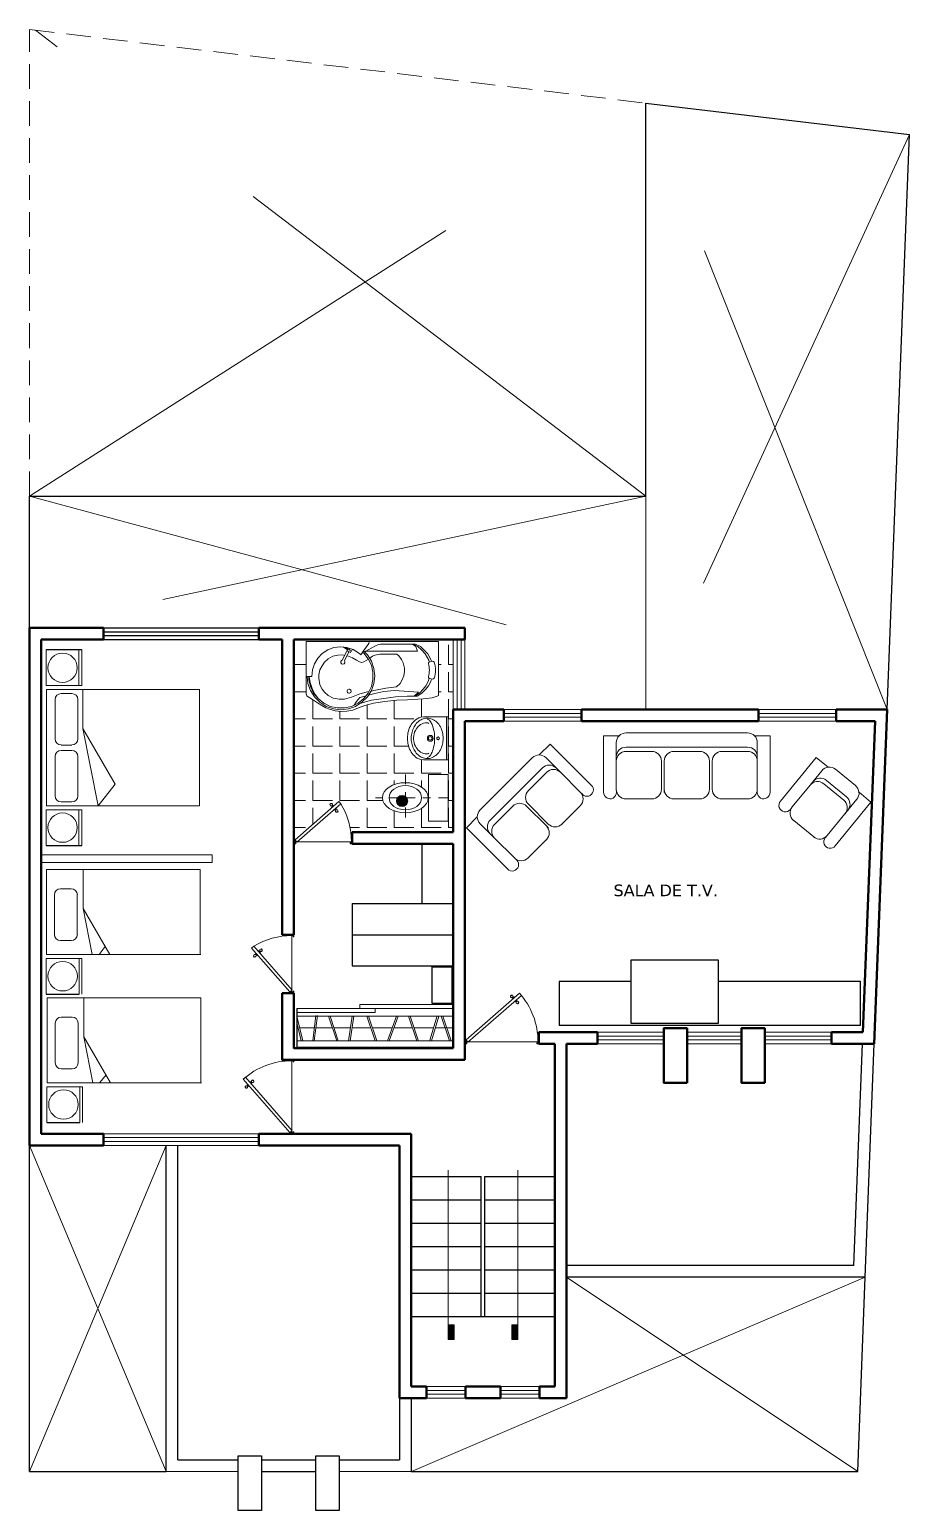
# Model space of a CAD drawing. Header units: millimetres. Extents: x 230.7 to 280.7, y 97.4 to 148.3.
# Drawn here: x 269.35 to 280.66, y 129.28 to 148.33 of the extents above; entities that cross this region are included whole.
import ezdxf

# ---------------------------------------------------------------- set-up
doc = ezdxf.new("R2010")
doc.units = ezdxf.units.MM
doc.header["$MEASUREMENT"] = 0
for name, pattern in [('ACAD_ISO10W100', [18, 12, -3, 0, -3]), ('DASHDOT', [25.4, 12.7, -6.35, 0, -6.35]), ('DASHED2', [9.525, 6.35, -3.175])]:
    doc.linetypes.add(name, pattern=pattern)
for name, color, linetype, lineweight in [('ACABADOS', 46, 'Continuous', 9), ('CANCELERIA', 5, 'Continuous', 15), ('EJES', 2, 'ACAD_ISO10W100', 15), ('FOLLAJE Y MUEBLES', 3, 'Continuous', 9), ('MURESTES', 5, 'Continuous', 30), ('MUROS', 1, 'Continuous', 50), ('PROYECCIONES', 9, 'DASHED2', 15), ('TITULOS NIVELES Y ROTULOS', 6, 'Continuous', 20)]:
    doc.layers.add(name, color=color, linetype=linetype, lineweight=lineweight)
doc.styles.get("Standard").update_dxf_attribs({"font": 'verdana.ttf', "height": 0.15})

# ---------------------------------------------------------------- blocks, each defined once
blk = doc.blocks.new('A$C0EEF3366')
h = blk.add_hatch(color=256)
edge = h.paths.add_edge_path()
edge.add_ellipse((0.342, 0.342), major_axis=(-0.0509, 0.0509), ratio=1, start_angle=-225, end_angle=135, ccw=False)
for p, q in [((0.6, 0.936), (0, 0.936)), ((0, 0.936), (0, 0.684)), ((0.6, 0.684), (0.6, 0.936)), ((0, 0.684), (0.6, 0.684))]:
    blk.add_line(p, q)
at = {"linetype": 'DASHDOT', "ltscale": 0.01}
for p, q in [((0.3, 0.936), (0.3, 0)), ((0, 0.384), (0.612, 0.384))]:
    blk.add_line(p, q, dxfattribs=at)
at = {"extrusion": (0, 0, -1)}
for centre, major_axis, ratio, start_param, end_param in [((0.3, 0.384), (0, 0.294), 0.659408, 3.141593, 9.424778), ((0.342, 0.342), (-0.0509, 0.0509), 1, 3.926991, 10.210176)]:
    blk.add_ellipse(centre, major_axis=major_axis, ratio=ratio, start_param=start_param, end_param=end_param, dxfattribs=at)
blk.add_ellipse((0.3, 0.384), major_axis=(0, 0.21), ratio=0.742857)
blk = doc.blocks.new('A$C2B8F0464')
for p, q in [((-1.967, -1.651), (-1.967, -0.557)), ((-1.749, -0.557), (-1.967, -0.557)), ((0.01, -0.557), (-1.749, -0.557)), ((-1.495, -0.563), (-1.495, -1.061)), ((0.01, -0.557), (0.01, -1.651)), ((-1.864, -0.885), (-1.864, -1.395)), ((-1.647, -0.807), (-1.786, -0.807)), ((-1.57, -1.395), (-1.57, -0.885)), ((-1.495, -1.061), (-1.379, -1.651)), ((-1.495, -1.061), (-1.152, -1.651)), ((-1.786, -1.473), (-1.647, -1.473)), ((-1.97, -2.161), (-1.97, -1.702)), ((-1.97, -1.702), (-1.511, -1.702)), ((0.019, -1.651), (-1.967, -1.651)), ((-1.74, -1.651), (-1.958, -1.651)), ((-1.546, -1.702), (-1.546, -2.161)), ((-1.511, -1.702), (-1.511, -2.161)), ((-1.21, -1.551), (-1.288, -1.65))]:
    blk.add_line(p, q)
at = {"linetype": 'Continuous', "lineweight": -3}
blk.add_line((-1.97, -2.161), (-1.546, -2.161), dxfattribs=at)
blk.add_circle((-1.758, -1.931), 0.19)
for centre, start, end in [((-1.786, -0.885), 90, 180), ((-1.647, -0.885), 0, 90), ((-1.786, -1.395), 180, 270), ((-1.647, -1.395), 270, 0)]:
    blk.add_arc(centre, 0.0777, start, end)
blk = doc.blocks.new('A$C1B9E1E09')
for p, q in [((0, 1.97), (0.457, 1.97)), ((0.457, 1.97), (0.457, 1.513)), ((0.506, 1.967), (2.005, 1.967)), ((0.506, 1.75), (0.506, 1.967)), ((2.005, 1.75), (2.005, 1.967)), ((2.056, 1.97), (2.056, 1.513)), ((2.513, 1.97), (2.056, 1.97)), ((0.506, 0), (0.506, 1.75)), ((0.559, 1.64), (0.559, 1.778)), ((0.636, 1.855), (1.144, 1.855)), ((1.221, 1.778), (1.221, 1.64)), ((1.29, 1.778), (1.29, 1.64)), ((1.875, 1.855), (1.368, 1.855)), ((1.953, 1.64), (1.953, 1.778)), ((2.005, 0), (2.005, 1.75)), ((0.457, 1.548), (0, 1.548)), ((1.144, 1.562), (0.636, 1.562)), ((1.368, 1.562), (1.875, 1.562)), ((2.056, 1.548), (2.513, 1.548)), ((0.457, 1.513), (0, 1.513)), ((1.504, 1.497), (0.507, 1.301)), ((1.504, 1.497), (0.788, 1.081)), ((2, 1.497), (1.504, 1.497)), ((2.056, 1.513), (2.513, 1.513)), ((0.788, 1.081), (0.507, 1.301)), ((2.005, 0), (0.506, 0))]:
    blk.add_line(p, q)
for centre in [(0.228, 1.759), (2.284, 1.759)]:
    blk.add_circle(centre, 0.189)
for centre, start, end in [((0.636, 1.778), 90, 180), ((1.144, 1.778), 0, 90), ((1.368, 1.778), 90, 180), ((1.875, 1.778), 0, 90), ((0.636, 1.64), 180, 270), ((1.144, 1.64), 270, 0), ((1.368, 1.64), 180, 270), ((1.875, 1.64), 270, 0)]:
    blk.add_arc(centre, 0.0773, start, end)
blk = doc.blocks.new('A$C30326618')
at = {"linetype": 'Continuous', "lineweight": -3}
for p, q in [((0, 1.97), (0, 1.513)), ((2.513, 1.513), (2.513, 1.97))]:
    blk.add_line(p, q, dxfattribs=at)
blk.add_blockref('A$C1B9E1E09', (0, 0), dxfattribs=at)
blk = doc.blocks.new('A$C5E9A02C5')
at = {"ltscale": 0.02}
for p, q in [((0.998, 0.661), (0.187, 0.661)), ((1.194, 0.611), (0.187, 0.611)), ((0.433, 0.572), (0.391, 0.247)), ((0.998, 0.711), (0.998, 0.661)), ((0.998, 0.711), (2.188, 0.711)), ((0.998, 0.661), (2.188, 0.661)), ((1.194, 0.661), (1.194, 0.611)), ((2.188, 0.711), (2.188, 0.163)), ((2.188, 0.561), (0.187, 0.561)), ((0.243, 0.247), (0.187, 0.481)), ((0.187, 0.412), (0.203, 0.412)), ((0.264, 0.247), (0.188, 0.561)), ((0.224, 0.412), (0.413, 0.412)), ((0.453, 0.569), (0.411, 0.247)), ((0.433, 0.412), (0.645, 0.412)), ((0.7, 0.247), (0.596, 0.561)), ((0.721, 0.247), (0.617, 0.561)), ((0.666, 0.412), (0.877, 0.412)), ((0.852, 0.247), (0.9, 0.561)), ((0.872, 0.247), (0.92, 0.561)), ((0.897, 0.412), (1.139, 0.412)), ((1.195, 0.247), (1.088, 0.561)), ((1.216, 0.247), (1.109, 0.561)), ((1.16, 0.412), (1.414, 0.412)), ((1.47, 0.561), (1.352, 0.247)), ((1.491, 0.561), (1.374, 0.247)), ((1.435, 0.412), (1.674, 0.412)), ((1.729, 0.247), (1.625, 0.561)), ((1.748, 0.253), (1.646, 0.561)), ((1.695, 0.412), (1.946, 0.412)), ((1.992, 0.567), (1.899, 0.253)), ((2.012, 0.561), (1.918, 0.247)), ((1.967, 0.412), (2.188, 0.412)), ((2.153, 0.247), (2.046, 0.561)), ((2.174, 0.247), (2.067, 0.561)), ((2.188, 0.247), (0.187, 0.247)), ((2.188, 0.163), (0.187, 0.163))]:
    blk.add_line(p, q, dxfattribs=at)
at = {"linetype": 'Continuous', "lineweight": -3}
blk.add_line((0.187, 0.661), (0.187, 0.163), dxfattribs=at)
blk = doc.blocks.new('A$C13F54330')
for p, q in [((-0.429, 0.576), (-0.45, 0.566)), ((-0.405, 0.584), (-0.429, 0.576)), ((-0.369, 0.588), (-0.405, 0.584)), ((-0.051, 0.588), (-0.369, 0.588)), ((-0.338, 0.572), (-0.356, 0.569)), ((-0.322, 0.573), (-0.338, 0.572)), ((-0.306, 0.572), (-0.322, 0.573)), ((-0.291, 0.57), (-0.306, 0.572)), ((-0.074, 0.588), (-0.074, 0.038)), ((-0.051, 0.038), (-0.051, 0.588)), ((-0.569, 0.382), (-0.573, 0.36)), ((-0.563, 0.407), (-0.569, 0.382)), ((-0.557, 0.426), (-0.563, 0.407)), ((-0.548, 0.451), (-0.557, 0.426)), ((-0.538, 0.471), (-0.548, 0.451)), ((-0.527, 0.491), (-0.538, 0.471)), ((-0.514, 0.509), (-0.527, 0.491)), ((-0.517, 0.392), (-0.521, 0.374)), ((-0.511, 0.411), (-0.517, 0.392)), ((-0.503, 0.523), (-0.514, 0.509)), ((-0.506, 0.427), (-0.511, 0.411)), ((-0.499, 0.445), (-0.506, 0.427)), ((-0.487, 0.539), (-0.503, 0.523)), ((-0.49, 0.462), (-0.499, 0.445)), ((-0.482, 0.475), (-0.49, 0.462)), ((-0.483, 0.392), (-0.489, 0.371)), ((-0.471, 0.553), (-0.487, 0.539)), ((-0.474, 0.413), (-0.483, 0.392)), ((-0.473, 0.488), (-0.482, 0.475)), ((-0.464, 0.431), (-0.474, 0.413)), ((-0.463, 0.502), (-0.473, 0.488)), ((-0.45, 0.566), (-0.471, 0.553)), ((-0.452, 0.448), (-0.464, 0.431)), ((-0.45, 0.516), (-0.463, 0.502)), ((-0.439, 0.464), (-0.452, 0.448)), ((-0.438, 0.527), (-0.45, 0.516)), ((-0.422, 0.479), (-0.439, 0.464)), ((-0.425, 0.538), (-0.438, 0.527)), ((-0.414, 0.545), (-0.425, 0.538)), ((-0.406, 0.49), (-0.422, 0.479)), ((-0.4, 0.553), (-0.414, 0.545)), ((-0.387, 0.501), (-0.406, 0.49)), ((-0.386, 0.56), (-0.4, 0.553)), ((-0.368, 0.507), (-0.387, 0.501)), ((-0.372, 0.565), (-0.386, 0.56)), ((-0.356, 0.569), (-0.372, 0.565)), ((-0.346, 0.512), (-0.368, 0.507)), ((-0.328, 0.513), (-0.346, 0.512)), ((-0.314, 0.511), (-0.328, 0.513)), ((-0.323, 0.561), (-0.308, 0.554)), ((-0.301, 0.504), (-0.314, 0.511)), ((-0.308, 0.554), (-0.294, 0.545)), ((-0.294, 0.545), (-0.284, 0.536)), ((-0.274, 0.566), (-0.291, 0.57)), ((-0.284, 0.536), (-0.274, 0.523)), ((-0.256, 0.559), (-0.274, 0.566)), ((-0.274, 0.523), (-0.269, 0.513)), ((-0.269, 0.513), (-0.26, 0.493)), ((-0.26, 0.493), (-0.253, 0.472)), ((-0.241, 0.552), (-0.256, 0.559)), ((-0.253, 0.472), (-0.246, 0.45)), ((-0.246, 0.45), (-0.239, 0.427)), ((-0.226, 0.543), (-0.241, 0.552)), ((-0.239, 0.427), (-0.234, 0.401)), ((-0.234, 0.401), (-0.23, 0.377)), ((-0.211, 0.532), (-0.226, 0.543)), ((-0.198, 0.52), (-0.211, 0.532)), ((-0.185, 0.507), (-0.198, 0.52)), ((-0.174, 0.494), (-0.185, 0.507)), ((-0.164, 0.479), (-0.174, 0.494)), ((-0.152, 0.46), (-0.164, 0.479)), ((-0.144, 0.442), (-0.152, 0.46)), ((-0.137, 0.425), (-0.144, 0.442)), ((-0.13, 0.406), (-0.137, 0.425)), ((-0.125, 0.387), (-0.13, 0.406)), ((-0.122, 0.37), (-0.125, 0.387)), ((-0.575, 0.339), (-0.576, 0.313)), ((-0.576, 0.313), (-0.575, 0.287)), ((-0.573, 0.36), (-0.575, 0.339)), ((-0.575, 0.287), (-0.573, 0.267)), ((-0.573, 0.267), (-0.569, 0.245)), ((-0.569, 0.245), (-0.563, 0.219)), ((-0.563, 0.219), (-0.557, 0.2)), ((-0.557, 0.2), (-0.548, 0.175)), ((-0.526, 0.338), (-0.527, 0.313)), ((-0.527, 0.313), (-0.526, 0.288)), ((-0.524, 0.359), (-0.526, 0.338)), ((-0.526, 0.288), (-0.524, 0.268)), ((-0.521, 0.374), (-0.524, 0.359)), ((-0.524, 0.268), (-0.521, 0.252)), ((-0.521, 0.252), (-0.517, 0.234)), ((-0.517, 0.234), (-0.511, 0.215)), ((-0.511, 0.215), (-0.506, 0.199)), ((-0.506, 0.199), (-0.499, 0.182)), ((-0.496, 0.326), (-0.497, 0.313)), ((-0.496, 0.3), (-0.497, 0.313)), ((-0.495, 0.345), (-0.496, 0.326)), ((-0.495, 0.281), (-0.496, 0.3)), ((-0.489, 0.371), (-0.495, 0.345)), ((-0.489, 0.255), (-0.495, 0.281)), ((-0.483, 0.234), (-0.489, 0.255)), ((-0.474, 0.213), (-0.483, 0.234)), ((-0.464, 0.195), (-0.474, 0.213)), ((-0.452, 0.178), (-0.464, 0.195)), ((-0.317, 0.327), (-0.32, 0.313)), ((-0.317, 0.299), (-0.32, 0.313)), ((-0.309, 0.34), (-0.317, 0.327)), ((-0.309, 0.287), (-0.317, 0.299)), ((-0.297, 0.348), (-0.309, 0.34)), ((-0.297, 0.278), (-0.309, 0.287)), ((-0.304, 0.322), (-0.306, 0.313)), ((-0.304, 0.304), (-0.306, 0.313)), ((-0.299, 0.329), (-0.304, 0.322)), ((-0.299, 0.297), (-0.304, 0.304)), ((-0.291, 0.334), (-0.299, 0.329)), ((-0.291, 0.292), (-0.299, 0.297)), ((-0.283, 0.351), (-0.297, 0.348)), ((-0.283, 0.276), (-0.297, 0.278)), ((-0.283, 0.336), (-0.291, 0.334)), ((-0.283, 0.29), (-0.291, 0.292)), ((-0.268, 0.348), (-0.283, 0.351)), ((-0.274, 0.334), (-0.283, 0.336)), ((-0.274, 0.292), (-0.283, 0.29)), ((-0.268, 0.278), (-0.283, 0.276)), ((-0.266, 0.329), (-0.274, 0.334)), ((-0.266, 0.297), (-0.274, 0.292)), ((-0.256, 0.34), (-0.268, 0.348)), ((-0.256, 0.287), (-0.268, 0.278)), ((-0.261, 0.322), (-0.266, 0.329)), ((-0.261, 0.304), (-0.266, 0.297)), ((-0.26, 0.313), (-0.261, 0.322)), ((-0.26, 0.313), (-0.261, 0.304)), ((-0.248, 0.327), (-0.256, 0.34)), ((-0.248, 0.299), (-0.256, 0.287)), ((-0.245, 0.313), (-0.248, 0.327)), ((-0.245, 0.313), (-0.248, 0.299)), ((-0.246, 0.176), (-0.239, 0.199)), ((-0.239, 0.199), (-0.234, 0.225)), ((-0.234, 0.225), (-0.23, 0.249)), ((-0.23, 0.377), (-0.228, 0.356)), ((-0.23, 0.249), (-0.228, 0.27)), ((-0.228, 0.356), (-0.226, 0.332)), ((-0.228, 0.27), (-0.226, 0.294)), ((-0.226, 0.332), (-0.226, 0.313)), ((-0.226, 0.294), (-0.226, 0.313)), ((-0.198, 0.32), (-0.199, 0.313)), ((-0.198, 0.306), (-0.199, 0.313)), ((-0.194, 0.325), (-0.198, 0.32)), ((-0.194, 0.301), (-0.198, 0.306)), ((-0.188, 0.329), (-0.194, 0.325)), ((-0.188, 0.297), (-0.194, 0.301)), ((-0.182, 0.331), (-0.188, 0.329)), ((-0.182, 0.296), (-0.188, 0.297)), ((-0.175, 0.329), (-0.182, 0.331)), ((-0.175, 0.297), (-0.182, 0.296)), ((-0.169, 0.325), (-0.175, 0.329)), ((-0.169, 0.301), (-0.175, 0.297)), ((-0.166, 0.32), (-0.169, 0.325)), ((-0.166, 0.306), (-0.169, 0.301)), ((-0.164, 0.313), (-0.166, 0.32)), ((-0.164, 0.313), (-0.166, 0.306)), ((-0.144, 0.184), (-0.137, 0.201)), ((-0.137, 0.201), (-0.13, 0.22)), ((-0.13, 0.22), (-0.125, 0.239)), ((-0.125, 0.239), (-0.122, 0.256)), ((-0.119, 0.352), (-0.122, 0.37)), ((-0.122, 0.256), (-0.119, 0.274)), ((-0.117, 0.334), (-0.119, 0.352)), ((-0.119, 0.274), (-0.117, 0.292)), ((-0.117, 0.313), (-0.117, 0.334)), ((-0.117, 0.292), (-0.117, 0.313)), ((-0.548, 0.175), (-0.538, 0.155)), ((-0.538, 0.155), (-0.527, 0.135)), ((-0.527, 0.135), (-0.514, 0.117)), ((-0.514, 0.117), (-0.503, 0.103)), ((-0.503, 0.103), (-0.487, 0.087)), ((-0.499, 0.182), (-0.49, 0.164)), ((-0.49, 0.164), (-0.482, 0.151)), ((-0.487, 0.087), (-0.471, 0.073)), ((-0.482, 0.151), (-0.473, 0.138)), ((-0.473, 0.138), (-0.463, 0.124)), ((-0.471, 0.073), (-0.45, 0.06)), ((-0.463, 0.124), (-0.45, 0.11)), ((-0.439, 0.162), (-0.452, 0.178)), ((-0.45, 0.11), (-0.438, 0.099)), ((-0.45, 0.06), (-0.429, 0.05)), ((-0.422, 0.147), (-0.439, 0.162)), ((-0.438, 0.099), (-0.425, 0.088)), ((-0.429, 0.05), (-0.405, 0.042)), ((-0.425, 0.088), (-0.414, 0.081)), ((-0.406, 0.136), (-0.422, 0.147)), ((-0.414, 0.081), (-0.4, 0.073)), ((-0.387, 0.125), (-0.406, 0.136)), ((-0.405, 0.042), (-0.369, 0.038)), ((-0.4, 0.073), (-0.386, 0.066)), ((-0.368, 0.119), (-0.387, 0.125)), ((-0.386, 0.066), (-0.372, 0.061)), ((-0.372, 0.061), (-0.356, 0.057)), ((-0.369, 0.038), (-0.051, 0.038)), ((-0.346, 0.114), (-0.368, 0.119)), ((-0.356, 0.057), (-0.338, 0.054)), ((-0.328, 0.113), (-0.346, 0.114)), ((-0.338, 0.054), (-0.322, 0.053)), ((-0.314, 0.115), (-0.328, 0.113)), ((-0.324, 0.038), (-0.051, 0.038)), ((-0.323, 0.066), (-0.308, 0.072)), ((-0.322, 0.053), (-0.306, 0.054)), ((-0.301, 0.123), (-0.314, 0.115)), ((-0.308, 0.072), (-0.294, 0.081)), ((-0.306, 0.054), (-0.291, 0.056)), ((-0.294, 0.081), (-0.284, 0.091)), ((-0.291, 0.056), (-0.274, 0.06)), ((-0.284, 0.091), (-0.274, 0.103)), ((-0.274, 0.103), (-0.269, 0.113)), ((-0.274, 0.06), (-0.256, 0.067)), ((-0.269, 0.113), (-0.26, 0.134)), ((-0.26, 0.134), (-0.253, 0.154)), ((-0.256, 0.067), (-0.241, 0.074)), ((-0.253, 0.154), (-0.246, 0.176)), ((-0.241, 0.074), (-0.226, 0.083)), ((-0.226, 0.083), (-0.211, 0.094)), ((-0.211, 0.094), (-0.198, 0.106)), ((-0.198, 0.106), (-0.185, 0.12)), ((-0.185, 0.12), (-0.174, 0.132)), ((-0.174, 0.132), (-0.164, 0.147)), ((-0.164, 0.147), (-0.152, 0.166)), ((-0.152, 0.166), (-0.144, 0.184))]:
    blk.add_line(p, q)
blk = doc.blocks.new('A$C04F149E1')
blk.add_blockref('A$C13F54330', (0.576, -0.038))
blk = doc.blocks.new('pcombo')
for p, q in [((-0.001, 0), (-0.001, -0.07)), ((-0.236, -0.147), (-0.297, -0.206)), ((-0.164, -0.104), (-0.236, -0.147)), ((-0.085, -0.078), (-0.164, -0.104)), ((-0.085, -0.174), (-0.139, -0.202)), ((-0.001, -0.07), (-0.085, -0.078)), ((-0.022, -0.162), (-0.085, -0.174)), ((0.022, -0.16), (-0.022, -0.162)), ((0.089, -0.021), (-0.001, -0.011)), ((0.038, -0.033), (-0.001, -0.033)), ((0.076, -0.048), (-0.001, -0.038)), ((0.106, -0.176), (0.022, -0.16)), ((0.129, -0.053), (0.038, -0.033)), ((0.169, -0.08), (0.076, -0.048)), ((0.181, -0.053), (0.089, -0.021)), ((0.162, -0.204), (0.106, -0.176)), ((0.213, -0.094), (0.129, -0.053)), ((0.232, -0.113), (0.169, -0.08)), ((0.263, -0.105), (0.181, -0.053)), ((0.285, -0.152), (0.213, -0.094)), ((0.286, -0.157), (0.232, -0.113)), ((0.332, -0.174), (0.263, -0.105)), ((0.343, -0.224), (0.285, -0.152)), ((0.337, -0.223), (0.286, -0.157)), ((0.384, -0.256), (0.332, -0.174)), ((-0.372, -0.355), (-0.383, -0.438)), ((-0.343, -0.276), (-0.372, -0.355)), ((-0.297, -0.206), (-0.343, -0.276)), ((-0.26, -0.342), (-0.274, -0.407)), ((-0.229, -0.283), (-0.26, -0.342)), ((-0.185, -0.234), (-0.229, -0.283)), ((-0.139, -0.202), (-0.185, -0.234)), ((0.202, -0.232), (0.162, -0.204)), ((0.244, -0.279), (0.202, -0.232)), ((0.277, -0.346), (0.244, -0.279)), ((0.293, -0.421), (0.277, -0.346)), ((0.373, -0.286), (0.337, -0.223)), ((0.384, -0.308), (0.343, -0.224)), ((0.416, -0.348), (0.384, -0.256)), ((0.404, -0.399), (0.384, -0.308)), ((0.427, -0.445), (0.416, -0.348)), ((-0.383, -0.438), (-0.375, -0.522)), ((-0.38, -0.473), (-0.341, -0.53)), ((-0.365, -0.534), (-0.378, -0.489)), ((-0.375, -0.522), (-0.349, -0.601)), ((-0.37, -0.516), (-0.355, -0.539)), ((-0.365, -0.534), (-0.362, -0.537)), ((-0.362, -0.537), (-0.358, -0.539)), ((-0.361, -0.561), (-0.362, -0.561)), ((-0.349, -0.555), (-0.361, -0.561)), ((-0.337, -0.555), (-0.36, -0.566)), ((-0.358, -0.539), (-0.353, -0.538)), ((-0.353, -0.538), (-0.346, -0.535)), ((-0.349, -0.555), (-0.339, -0.55)), ((-0.329, -0.524), (-0.348, -0.533)), ((-0.348, -0.533), (-0.337, -0.555)), ((-0.346, -0.554), (-0.345, -0.556)), ((-0.345, -0.556), (-0.344, -0.558)), ((-0.344, -0.558), (-0.345, -0.559)), ((-0.324, -0.582), (-0.337, -0.555)), ((-0.329, -0.521), (-0.213, -0.467)), ((-0.329, -0.521), (-0.317, -0.546)), ((-0.317, -0.551), (-0.329, -0.524)), ((-0.328, -0.527), (-0.326, -0.526)), ((-0.326, -0.578), (-0.308, -0.569)), ((-0.321, -0.542), (-0.319, -0.541)), ((-0.319, -0.541), (-0.319, -0.541)), ((-0.317, -0.546), (-0.31, -0.543)), ((-0.308, -0.569), (-0.317, -0.551)), ((-0.201, -0.492), (-0.31, -0.543)), ((-0.274, -0.407), (-0.278, -0.465)), ((-0.278, -0.465), (-0.272, -0.494)), ((-0.266, -0.522), (-0.264, -0.531)), ((-0.264, -0.531), (-0.239, -0.594)), ((-0.213, -0.467), (-0.207, -0.452)), ((-0.207, -0.452), (-0.193, -0.443)), ((-0.192, -0.497), (-0.201, -0.492)), ((-0.193, -0.443), (-0.176, -0.443)), ((-0.177, -0.496), (-0.192, -0.497)), ((-0.163, -0.485), (-0.177, -0.496)), ((-0.176, -0.443), (-0.164, -0.453)), ((-0.164, -0.453), (-0.158, -0.469)), ((-0.158, -0.469), (-0.163, -0.485)), ((0.168, -0.536), (0.164, -0.545)), ((0.164, -0.545), (0.164, -0.555)), ((0.164, -0.555), (0.168, -0.564)), ((0.176, -0.528), (0.168, -0.536)), ((0.168, -0.564), (0.176, -0.572)), ((0.185, -0.524), (0.176, -0.528)), ((0.195, -0.524), (0.185, -0.524)), ((0.204, -0.528), (0.195, -0.524)), ((0.212, -0.536), (0.204, -0.528)), ((0.204, -0.572), (0.212, -0.564)), ((0.216, -0.545), (0.212, -0.536)), ((0.212, -0.564), (0.216, -0.555)), ((0.216, -0.555), (0.216, -0.545)), ((0.265, -0.582), (0.291, -0.491)), ((0.291, -0.491), (0.293, -0.421)), ((0.384, -0.582), (0.404, -0.491)), ((0.384, -0.634), (0.416, -0.542)), ((0.404, -0.491), (0.404, -0.399)), ((0.416, -0.542), (0.427, -0.445)), ((-0.329, -0.736), (-0.423, -0.805)), ((-0.351, -0.595), (-0.324, -0.582)), ((-0.349, -0.601), (-0.306, -0.673)), ((-0.28, -0.7), (-0.329, -0.736)), ((-0.329, -0.736), (-0.279, -0.785)), ((-0.311, -0.753), (-0.325, -0.764)), ((-0.313, -0.724), (-0.301, -0.738)), ((-0.309, -0.721), (-0.306, -0.724)), ((-0.306, -0.673), (-0.28, -0.7)), ((-0.306, -0.724), (-0.302, -0.738)), ((-0.301, -0.738), (-0.229, -0.796)), ((-0.239, -0.594), (-0.211, -0.645)), ((-0.211, -0.645), (-0.19, -0.685)), ((-0.187, -0.738), (-0.206, -0.769)), ((-0.19, -0.685), (-0.18, -0.71)), ((-0.18, -0.71), (-0.187, -0.738)), ((0.176, -0.572), (0.185, -0.576)), ((0.185, -0.576), (0.195, -0.576)), ((0.195, -0.576), (0.204, -0.572)), ((0.195, -0.805), (0.225, -0.687)), ((0.213, -0.796), (0.285, -0.738)), ((0.225, -0.687), (0.265, -0.582)), ((0.272, -0.69), (0.247, -0.77)), ((0.263, -0.785), (0.332, -0.716)), ((0.32, -0.644), (0.272, -0.69)), ((0.285, -0.738), (0.343, -0.666)), ((0.334, -0.732), (0.306, -0.84)), ((0.367, -0.617), (0.32, -0.644)), ((0.332, -0.716), (0.384, -0.634)), ((0.347, -0.693), (0.334, -0.732)), ((0.343, -0.666), (0.384, -0.582)), ((-0.423, -0.805), (-0.45, -0.81)), ((-0.411, -0.927), (-0.416, -0.955)), ((-0.393, -0.888), (-0.411, -0.927)), ((-0.369, -0.841), (-0.393, -0.888)), ((-0.341, -0.794), (-0.369, -0.841)), ((-0.325, -0.764), (-0.341, -0.794)), ((-0.327, -1.431), (-0.327, -0.768)), ((-0.288, -0.944), (-0.276, -0.882)), ((-0.288, -1.165), (-0.288, -0.944)), ((-0.279, -0.785), (-0.197, -0.837)), ((-0.276, -0.882), (-0.26, -0.853)), ((-0.234, -0.815), (-0.26, -0.853)), ((-0.233, -0.814), (-0.234, -0.815)), ((-0.229, -0.796), (-0.145, -0.837)), ((-0.206, -0.769), (-0.224, -0.799)), ((-0.197, -0.837), (-0.105, -0.869)), ((-0.145, -0.837), (-0.054, -0.857)), ((-0.105, -0.869), (-0.008, -0.88)), ((-0.054, -0.857), (0.038, -0.857)), ((-0.008, -0.88), (0.089, -0.869)), ((0.038, -0.857), (0.129, -0.837)), ((0.089, -0.869), (0.181, -0.837)), ((0.129, -0.837), (0.213, -0.796)), ((0.151, -1.021), (0.179, -0.867)), ((0.179, -0.867), (0.187, -0.833)), ((0.181, -0.837), (0.263, -0.785)), ((0.219, -0.882), (0.195, -0.997)), ((0.24, -0.8), (0.219, -0.882)), ((0.306, -0.84), (0.282, -0.997)), ((-0.416, -1.406), (-0.416, -0.955)), ((0.131, -1.158), (0.151, -1.021)), ((0.195, -0.997), (0.181, -1.136)), ((0.181, -1.136), (0.202, -1.443)), ((0.282, -0.997), (0.261, -1.147)), ((-0.265, -1.188), (-0.288, -1.165)), ((-0.22, -1.223), (-0.265, -1.188)), ((-0.175, -1.248), (-0.22, -1.223)), ((-0.108, -1.265), (-0.175, -1.248)), ((-0.063, -1.265), (-0.108, -1.265)), ((-0.007, -1.255), (-0.063, -1.265)), ((0.041, -1.234), (-0.007, -1.255)), ((0.09, -1.206), (0.041, -1.234)), ((0.131, -1.158), (0.09, -1.206)), ((0.254, -1.297), (0.252, -1.428)), ((0.261, -1.147), (0.254, -1.297)), ((-0.384, -1.408), (-0.416, -1.366)), ((-0.384, -1.435), (-0.416, -1.373)), ((-0.384, -1.467), (-0.416, -1.406)), ((-0.327, -1.431), (-0.384, -1.408)), ((-0.345, -1.48), (-0.384, -1.435)), ((-0.345, -1.513), (-0.384, -1.467)), ((-0.29, -1.529), (-0.345, -1.48)), ((-0.29, -1.562), (-0.345, -1.513)), ((0.163, -1.504), (0.122, -1.539)), ((0.216, -1.456), (0.163, -1.504)), ((0.216, -1.488), (0.163, -1.537)), ((0.202, -1.443), (0.253, -1.389)), ((0.253, -1.394), (0.216, -1.456)), ((0.252, -1.428), (0.216, -1.488)), ((-0.209, -1.574), (-0.29, -1.529)), ((-0.209, -1.607), (-0.29, -1.562)), ((-0.186, -1.58), (-0.209, -1.574)), ((-0.195, -1.611), (-0.209, -1.607)), ((-0.189, -1.587), (-0.198, -1.626)), ((0.066, -1.567), (0.023, -1.579)), ((0.026, -1.586), (0.035, -1.625)), ((0.066, -1.6), (0.032, -1.61)), ((0.122, -1.539), (0.066, -1.567)), ((0.122, -1.572), (0.066, -1.6)), ((0.163, -1.537), (0.122, -1.572))]:
    blk.add_line(p, q)
blk.add_lwpolyline([(0.233, -1.701), (0.243, -1.699), (0.249, -1.692), (0.253, -1.683), (0.275, -1.621), (0.289, -1.502), (0.299, -1.3), (0.303, -1.164), (0.32, -1.011), (0.345, -0.864), (0.373, -0.752), (0.404, -0.672), (0.431, -0.599), (0.446, -0.521), (0.45, -0.447), (0.443, -0.373), (0.422, -0.3), (0.403, -0.251), (0.374, -0.199), (0.337, -0.142), (0.297, -0.078), (0.255, -0.012), (0.249, -0.005), (0.238, -0.001), (0.219, 0), (-0.45, 0), (-0.45, -1.7), (0.233, -1.7)], close=True)
for centre, radius, start, end in [((-0.178, -1.626), 0.02, 180, 251.4756), ((-0.169, -1.591), 0.02, 75.2635, 166.6778), ((-0.083, -1.342), 0.32, 251.4756, 289.1241), ((-0.083, -1.263), 0.32, 255.2635, 285.311), ((0.007, -1.591), 0.02, 12.9203, 105.311), ((0.015, -1.625), 0.02, 289.1241, 0)]:
    blk.add_arc(centre, radius, start, end)
blk = doc.blocks.new('A$C5ADF3FAA')
at = {"xscale": -1, "rotation": 134.9999999999999}
blk.add_blockref('pcombo', (0.318, 0.173), dxfattribs=at)
blk = doc.blocks.new('A$C54FD1515')
at = {"rotation": 45}
blk.add_blockref('A$C5ADF3FAA', (0.347, -0.347), dxfattribs=at)
blk = doc.blocks.new('A$C656B72D9')
for p, q in [((-3.995, 0.853), (-3.995, 0.127)), ((-3.831, 0.856), (-3.831, 0.816)), ((-3.831, 0.455), (-3.831, 0.816)), ((-3.707, 0.94), (-3.375, 0.94)), ((-3.252, 0.856), (-3.251, 0.816)), ((-3.251, 0.816), (-3.251, 0.455)), ((-3.087, 0.853), (-3.087, 0.127)), ((-3.831, 0.455), (-3.831, 0.398)), ((-3.831, 0.215), (-3.831, 0.398)), ((-3.251, 0.455), (-3.251, 0.398)), ((-3.251, 0.215), (-3.251, 0.398)), ((-3.707, 0.33), (-3.375, 0.33)), ((-3.707, 0.274), (-3.375, 0.274)), ((-3.995, 0.127), (-3.797, 0.127)), ((-3.707, 0.09), (-3.375, 0.09)), ((-3.087, 0.127), (-3.285, 0.127))]:
    blk.add_line(p, q)
for centre, radius, start, end in [((-3.913, 0.857), 0.0822, 359.328, 182.6087), ((-3.707, 0.816), 0.125, 90, 180), ((-3.375, 0.816), 0.125, 0, 90), ((-3.169, 0.857), 0.0822, 357.3913, 180.672), ((-3.707, 0.455), 0.125, 180, 270), ((-3.707, 0.398), 0.125, 180, 270), ((-3.375, 0.455), 0.125, 270, 0), ((-3.375, 0.398), 0.125, 270, 0), ((-3.707, 0.215), 0.125, 180, 270), ((-3.375, 0.215), 0.125, 270, 0)]:
    blk.add_arc(centre, radius, start, end)
blk = doc.blocks.new('A$C7E211A2A')
for p, q in [((-1.653, 2.116), (-1.456, 2.116)), ((-1.653, 1.391), (-1.653, 2.116)), ((-1.365, 2.152), (0.199, 2.152)), ((0.487, 2.116), (0.29, 2.116)), ((0.487, 1.391), (0.487, 2.116)), ((-1.49, 2.028), (-1.49, 1.845)), ((-1.365, 1.969), (0.199, 1.969)), ((-1.365, 1.914), (-1.034, 1.914)), ((-0.749, 1.914), (-0.417, 1.914)), ((0.199, 1.914), (-0.132, 1.914)), ((0.324, 2.028), (0.324, 1.845)), ((-1.49, 1.79), (-1.49, 1.845)), ((-1.49, 1.79), (-1.49, 1.429)), ((-0.909, 1.429), (-0.909, 1.79)), ((-0.873, 1.79), (-0.873, 1.429)), ((-0.293, 1.429), (-0.293, 1.79)), ((-0.257, 1.429), (-0.257, 1.79)), ((0.324, 1.79), (0.324, 1.845)), ((0.324, 1.79), (0.324, 1.429)), ((-1.489, 1.388), (-1.49, 1.429)), ((-0.873, 1.388), (-0.873, 1.429)), ((0.323, 1.388), (0.324, 1.429)), ((-1.365, 1.304), (-1.034, 1.304)), ((-0.749, 1.304), (-0.417, 1.304)), ((0.199, 1.304), (-0.132, 1.304))]:
    blk.add_line(p, q)
for centre, radius, start, end in [((-1.365, 2.028), 0.125, 90, 180), ((0.199, 2.028), 0.125, 0, 90), ((-1.365, 1.845), 0.125, 90, 180), ((-1.365, 1.79), 0.125, 90, 180), ((-1.034, 1.79), 0.125, 0, 90), ((-0.749, 1.79), 0.125, 90, 180), ((-0.417, 1.79), 0.125, 0, 90), ((-0.132, 1.79), 0.125, 90, 180), ((0.199, 1.845), 0.125, 0, 90), ((0.199, 1.79), 0.125, 0, 90), ((-1.571, 1.387), 0.0822, 177.3913, 0.672), ((-1.365, 1.429), 0.125, 180, 270), ((-1.034, 1.429), 0.125, 270, 0), ((-0.749, 1.429), 0.125, 180, 270), ((-0.417, 1.429), 0.125, 270, 0), ((-0.132, 1.429), 0.125, 180, 270), ((0.199, 1.429), 0.125, 270, 0), ((0.405, 1.387), 0.0822, 179.328, 2.6087)]:
    blk.add_arc(centre, radius, start, end)
blk = doc.blocks.new('A$C51DE7651')
for p, q in [((-5.679, 2.642), (-5.679, 2.445)), ((-4.93, 2.642), (-5.679, 2.642)), ((-5.591, 2.479), (-5.408, 2.479)), ((-5.329, 2.479), (-5.408, 2.479)), ((-4.968, 2.479), (-5.329, 2.479)), ((-4.928, 2.478), (-4.968, 2.479)), ((-5.716, 1.406), (-5.716, 2.354)), ((-5.533, 1.406), (-5.533, 2.354)), ((-5.454, 2.023), (-5.454, 2.354)), ((-4.844, 2.023), (-4.844, 2.354)), ((-5.454, 1.406), (-5.454, 1.738)), ((-5.329, 1.898), (-4.968, 1.898)), ((-4.968, 1.862), (-5.329, 1.862)), ((-4.928, 1.899), (-4.968, 1.898)), ((-4.844, 1.406), (-4.844, 1.738)), ((-5.679, 1.118), (-5.679, 1.315)), ((-5.591, 1.281), (-5.408, 1.281)), ((-5.329, 1.281), (-5.408, 1.281)), ((-5.329, 1.281), (-4.968, 1.281)), ((-4.928, 1.282), (-4.968, 1.281)), ((-4.93, 1.118), (-5.679, 1.118))]:
    blk.add_line(p, q)
for centre, radius, start, end in [((-5.591, 2.354), 0.125, 90, 180), ((-5.408, 2.354), 0.125, 90, 180), ((-5.329, 2.354), 0.125, 90, 180), ((-4.968, 2.354), 0.125, 0, 90), ((-4.927, 2.56), 0.0822, 269.328, 92.6087), ((-5.329, 2.023), 0.125, 180, 270), ((-4.968, 2.023), 0.125, 270, 0), ((-5.329, 1.738), 0.125, 90, 180), ((-4.968, 1.738), 0.125, 0, 90), ((-5.591, 1.406), 0.125, 180, 270), ((-5.408, 1.406), 0.125, 180, 270), ((-5.329, 1.406), 0.125, 180, 270), ((-4.968, 1.406), 0.125, 270, 0), ((-4.927, 1.2), 0.0822, 267.3913, 90.672)]:
    blk.add_arc(centre, radius, start, end)
blk = doc.blocks.new('A$C38254915')
at = {"linetype": 'Continuous', "lineweight": -3}
for p, q in [((-0.718, 1.303), (-1.646, 1.303)), ((-1.646, 1.303), (-1.646, 0.735)), ((0.402, 1.308), (2.229, 1.308)), ((2.229, 1.308), (2.229, 0.735)), ((2.229, 0.735), (-1.646, 0.735))]:
    blk.add_line(p, q, dxfattribs=at)
blk.add_lwpolyline([(-0.718, 1.581), (0.402, 1.581), (0.402, 0.762), (-0.718, 0.762)], close=True, dxfattribs=at)
blk = doc.blocks.new('A$C2C597488')
at = {"lineweight": -2, "ltscale": 0.1}
for p, q in [((0.014, 0.053), (0.701, 0.653)), ((0.037, 0.023), (0.726, 0.624)), ((0.586, 0.613), (0.603, 0.628)), ((0.595, 0.627), (0.588, 0.621)), ((0.611, 0.572), (0.607, 0.576)), ((0.608, 0.576), (0.637, 0.603)), ((0.608, 0.576), (0.611, 0.572)), ((0.637, 0.603), (0.641, 0.599)), ((0.641, 0.599), (0.637, 0.603)), ((0.7, 0.652), (0.726, 0.624)), ((0.637, 0.544), (0.64, 0.54)), ((0.64, 0.54), (0.67, 0.567)), ((0.666, 0.57), (0.67, 0.567)), ((0.675, 0.514), (0.691, 0.53)), ((0.69, 0.522), (0.682, 0.515)), ((0.01, 0.05), (0, 0.05)), ((0.01, 0.05), (0.01, 0.012)), ((0.94, 0.025), (0.01, 0.025)), ((0.01, 0.012), (0.025, 0.012)), ((0.014, 0.053), (0.037, 0.023)), ((0.025, 0.012), (0.025, 0)), ((0.94, 0.012), (0.925, 0.012)), ((0.925, 0.012), (0.925, 0)), ((0.94, 0.05), (0.95, 0.05)), ((0.94, 0.05), (0.94, 0.012)), ((0.025, 0), (0, 0)), ((0.925, 0), (0.95, 0))]:
    blk.add_line(p, q, dxfattribs=at)
at = {"lineweight": -2}
for p, q in [((0.591, 0.617), (0.588, 0.621)), ((0.598, 0.624), (0.595, 0.627)), ((0.619, 0.586), (0.609, 0.597)), ((0.626, 0.593), (0.616, 0.603)), ((0.651, 0.55), (0.661, 0.539)), ((0.659, 0.557), (0.668, 0.546)), ((0.679, 0.519), (0.682, 0.515)), ((0.687, 0.525), (0.69, 0.522))]:
    blk.add_line(p, q, dxfattribs=at)
at = {"lineweight": -2, "ltscale": 0.1}
for centre, radius, start, end in [((0.602, 0.612), 0.0165, 175.2364, 88.7166), ((0.01, 0.031), 0.929, 359.6363, 42.0336), ((0.675, 0.531), 0.0165, 355.1974, 268.6776)]:
    blk.add_arc(centre, radius, start, end, dxfattribs=at)
blk = doc.blocks.new('A$C586B12E0')
at = {"lineweight": -2, "ltscale": 0.1}
for p, q in [((0.014, 0.053), (0.577, 0.545)), ((0.037, 0.023), (0.603, 0.516)), ((0.463, 0.506), (0.48, 0.521)), ((0.472, 0.52), (0.464, 0.513)), ((0.484, 0.468), (0.514, 0.495)), ((0.488, 0.465), (0.484, 0.469)), ((0.484, 0.468), (0.488, 0.465)), ((0.514, 0.495), (0.518, 0.491)), ((0.517, 0.492), (0.514, 0.495)), ((0.514, 0.436), (0.517, 0.432)), ((0.517, 0.432), (0.547, 0.459)), ((0.543, 0.463), (0.547, 0.459)), ((0.551, 0.407), (0.568, 0.422)), ((0.567, 0.414), (0.559, 0.408)), ((0.577, 0.545), (0.603, 0.516)), ((0.01, 0.05), (0, 0.05)), ((0.025, 0), (0, 0)), ((0.01, 0.05), (0.01, 0.012)), ((0.74, 0.025), (0.01, 0.025)), ((0.01, 0.012), (0.025, 0.012)), ((0.014, 0.053), (0.037, 0.023)), ((0.025, 0.012), (0.025, 0)), ((0.74, 0.012), (0.725, 0.012)), ((0.725, 0.012), (0.725, 0)), ((0.725, 0), (0.75, 0)), ((0.74, 0.05), (0.75, 0.05)), ((0.74, 0.05), (0.74, 0.012))]:
    blk.add_line(p, q, dxfattribs=at)
at = {"lineweight": -2}
for p, q in [((0.467, 0.51), (0.464, 0.513)), ((0.475, 0.516), (0.472, 0.52)), ((0.496, 0.479), (0.486, 0.489)), ((0.503, 0.485), (0.493, 0.496)), ((0.528, 0.442), (0.538, 0.432)), ((0.535, 0.449), (0.545, 0.438)), ((0.556, 0.411), (0.559, 0.408)), ((0.564, 0.418), (0.567, 0.414))]:
    blk.add_line(p, q, dxfattribs=at)
at = {"lineweight": -2, "ltscale": 0.1}
for centre, radius, start, end in [((0.479, 0.504), 0.0165, 175.2364, 88.7166), ((0.552, 0.423), 0.0165, 355.1974, 268.6776), ((-0.19, 0.031), 0.929, 359.6363, 31.5035)]:
    blk.add_arc(centre, radius, start, end, dxfattribs=at)

msp = doc.modelspace()

# ---------------------------------------------------------------- hatches: boundary and pattern name
at = {"layer": 'ACABADOS'}
h = msp.add_hatch(dxfattribs=at)
h.set_pattern_fill('ANGLE', color=256, scale=0.05, style=0)
h.set_pattern_definition([(0, (13.14693, 46.56003), (0, 0.34925), [0.254, -0.09525]), (90, (13.14693, 46.56003), (-0.34925, 2e-17), [0.254, -0.09525])])
h.paths.add_polyline_path([(274.797, 139.582), (274.797, 140.482), (272.747, 140.482), (272.747, 137.904), (272.758, 137.904), (273.233, 138.32), (273.231, 138.322), (273.242, 138.332), (273.233, 138.343, -0.730464), (273.212, 138.366), (273.211, 138.367), (273.219, 138.374), (273.219, 138.373, -0.731594), (273.24, 138.35), (273.25, 138.339), (273.261, 138.349), (273.263, 138.346), (273.324, 138.399), (273.349, 138.37, -0.133098), (273.486, 137.904), (273.497, 137.904), (273.497, 138.004), (274.797, 138.004)])
h.paths.add_polyline_path([(274.207, 139.211), (274.208, 139.237), (274.21, 139.258), (274.213, 139.28), (274.219, 139.305), (274.225, 139.325), (274.235, 139.349), (274.244, 139.369), (274.256, 139.389), (274.268, 139.407), (274.28, 139.421), (274.296, 139.438), (274.312, 139.451), (274.332, 139.464), (274.354, 139.475), (274.378, 139.482), (274.413, 139.486), (274.732, 139.486), (274.732, 138.936), (274.413, 138.936), (274.378, 138.94), (274.354, 138.948), (274.332, 138.958), (274.312, 138.972), (274.296, 138.985), (274.28, 139.001), (274.268, 139.015), (274.256, 139.034), (274.244, 139.054), (274.235, 139.074), (274.225, 139.098), (274.219, 139.118), (274.213, 139.143), (274.21, 139.165), (274.208, 139.185)], flags=16)
h.paths.add_polyline_path([(273.917, 139.686), (273.77, 139.662), (273.659, 139.634), (273.578, 139.602), (273.505, 139.575), (273.427, 139.561), (273.353, 139.556), (273.279, 139.563), (273.206, 139.584), (273.157, 139.604), (273.105, 139.632), (273.048, 139.669), (272.984, 139.71), (272.911, 139.756), (272.908, 139.768), (272.906, 139.787), (272.906, 140.456), (274.606, 140.456), (274.606, 139.773), (274.607, 139.773), (274.604, 139.759), (274.589, 139.753), (274.527, 139.731), (274.409, 139.717), (274.206, 139.707), (274.07, 139.703)], flags=16)
edge = h.paths.add_edge_path(flags=16)
edge.add_ellipse((274.18, 138.447), major_axis=(-0.294, 0), ratio=0.659408, start_angle=0, end_angle=360)
h.paths.add_polyline_path([(274.48, 138.747), (274.732, 138.747), (274.732, 138.147), (274.48, 138.147)], flags=16)
h.paths.add_polyline_path([(273.037, 139.194), (273.718, 139.194), (273.718, 138.933), (273.037, 138.933)], flags=24)
at = {"layer": 'EJES'}
for points in [[(274.808, 131.67), (274.731, 131.67), (274.731, 131.478), (274.808, 131.478)], [(275.551, 131.478), (275.627, 131.478), (275.627, 131.67), (275.551, 131.67)]]:
    msp.add_hatch(color=256, dxfattribs=at).paths.add_polyline_path(points)

# ---------------------------------------------------------------- linework, layer by layer
at = {"layer": 'CANCELERIA'}
for p, q in [((274.797, 140.482), (274.797, 139.582)), ((274.847, 140.482), (274.847, 139.582)), ((274.897, 140.482), (274.897, 139.582)), ((274.947, 140.482), (274.947, 139.582)), ((275.447, 139.582), (276.447, 139.582)), ((275.447, 139.532), (276.447, 139.532)), ((275.447, 139.482), (276.447, 139.482)), ((275.447, 139.432), (276.447, 139.432)), ((278.722, 139.582), (279.722, 139.582)), ((278.722, 139.532), (279.722, 139.532)), ((278.722, 139.482), (279.722, 139.482)), ((278.722, 139.432), (279.722, 139.432)), ((269.497, 137.715), (271.697, 137.715)), ((271.697, 137.615), (271.697, 137.715)), ((269.497, 137.615), (271.697, 137.615)), ((276.654, 135.432), (277.504, 135.432)), ((277.804, 135.432), (278.504, 135.432)), ((278.804, 135.432), (279.661, 135.432)), ((276.654, 135.382), (277.504, 135.382)), ((276.654, 135.332), (277.504, 135.332)), ((276.654, 135.282), (277.504, 135.282)), ((277.804, 135.382), (278.504, 135.382)), ((277.804, 135.332), (278.504, 135.332)), ((277.804, 135.282), (278.504, 135.282)), ((278.804, 135.382), (279.661, 135.382)), ((278.804, 135.332), (279.661, 135.332)), ((278.804, 135.282), (279.661, 135.282)), ((270.297, 134.126), (272.297, 134.126)), ((270.297, 134.076), (272.297, 134.076)), ((270.297, 134.026), (272.297, 134.026)), ((270.297, 133.976), (272.297, 133.976)), ((274.454, 130.875), (274.954, 130.875)), ((275.404, 130.875), (275.904, 130.875)), ((274.454, 130.825), (274.954, 130.825)), ((274.454, 130.775), (274.954, 130.775)), ((274.454, 130.725), (274.954, 130.725)), ((275.404, 130.825), (275.904, 130.825)), ((275.404, 130.775), (275.904, 130.775)), ((275.404, 130.725), (275.904, 130.725)), ((271.104, 129.782), (272.029, 129.782)), ((274.254, 129.782), (273.329, 129.782))]:
    msp.add_line(p, q, dxfattribs=at)
at = {"layer": 'EJES'}
for p, q in [((274.731, 133.659), (274.731, 131.478)), ((275.627, 133.659), (275.627, 131.478)), ((274.808, 131.67), (274.731, 131.67)), ((274.808, 131.478), (274.808, 131.67)), ((275.551, 131.478), (275.551, 131.67)), ((275.551, 131.67), (275.627, 131.67)), ((274.731, 131.478), (274.808, 131.478)), ((275.627, 131.478), (275.551, 131.478))]:
    msp.add_line(p, q, dxfattribs=at)
at = {"layer": 'FOLLAJE Y MUEBLES', "linetype": 'Continuous', "lineweight": -3}
for p, q in [((274.397, 137.085), (274.397, 137.854)), ((273.497, 137.085), (273.497, 136.285)), ((273.497, 137.085), (274.797, 137.085)), ((273.497, 136.685), (274.797, 136.685)), ((273.497, 136.285), (274.797, 136.285)), ((274.254, 133.576), (275.154, 133.576)), ((275.154, 131.776), (275.154, 133.576)), ((275.204, 133.576), (276.104, 133.576)), ((275.204, 131.776), (275.204, 133.576)), ((274.254, 133.276), (275.154, 133.276)), ((275.204, 133.276), (276.104, 133.276)), ((274.254, 132.976), (275.154, 132.976)), ((275.204, 132.976), (276.104, 132.976)), ((274.254, 132.676), (275.154, 132.676)), ((275.204, 132.676), (276.104, 132.676)), ((274.254, 132.376), (275.154, 132.376)), ((275.204, 132.376), (276.104, 132.376)), ((274.254, 132.076), (275.154, 132.076)), ((275.204, 132.076), (276.104, 132.076)), ((274.254, 131.776), (276.104, 131.776))]:
    msp.add_line(p, q, dxfattribs=at)
msp.add_lwpolyline([(274.776, 135.802), (274.523, 135.802), (274.523, 136.273), (274.776, 136.273)], close=True, dxfattribs=at)
at = {"layer": 'MURESTES'}
for p, q in [((277.272, 142.326), (277.272, 147.381)), ((280.378, 139.582), (280.664, 146.977)), ((269.347, 142.326), (277.272, 142.326)), ((270.297, 140.632), (272.297, 140.632)), ((270.297, 140.582), (272.297, 140.582)), ((270.297, 140.532), (272.297, 140.532)), ((270.297, 140.482), (272.297, 140.482)), ((279.951, 132.432), (280.061, 135.282)), ((280.095, 132.282), (280.211, 135.282)), ((269.347, 129.782), (269.347, 133.976)), ((271.104, 129.782), (271.104, 133.976)), ((271.254, 129.932), (271.254, 133.976)), ((271.254, 130.876), (271.254, 133.976)), ((279.951, 132.432), (276.254, 132.432)), ((280.095, 132.282), (276.254, 132.282)), ((279.999, 129.782), (280.095, 132.282)), ((274.104, 130.726), (274.104, 129.932)), ((274.254, 130.726), (274.254, 129.782)), ((271.254, 129.932), (272.029, 129.932)), ((272.329, 129.932), (273.029, 129.932)), ((273.329, 129.932), (274.104, 129.932)), ((269.347, 129.782), (271.104, 129.782)), ((272.329, 129.782), (273.029, 129.782)), ((274.254, 129.782), (279.999, 129.782))]:
    msp.add_line(p, q, dxfattribs=at)
at = {"layer": 'MURESTES', "ltscale": 0.05}
for p, q in [((277.272, 147.381), (280.664, 146.977)), ((269.347, 140.632), (269.347, 142.326))]:
    msp.add_line(p, q, dxfattribs=at)
at = {"layer": 'MURESTES'}
for points in [[(272.329, 129.282), (272.029, 129.282), (272.029, 129.982), (272.329, 129.982)], [(273.329, 129.282), (273.029, 129.282), (273.029, 129.982), (273.329, 129.982)]]:
    msp.add_lwpolyline(points, close=True, dxfattribs=at)
at = {"layer": 'MUROS'}
for p, q in [((269.347, 133.976), (269.347, 140.632)), ((270.297, 140.632), (269.347, 140.632)), ((270.297, 140.482), (270.297, 140.632)), ((274.947, 140.632), (272.297, 140.632)), ((272.297, 140.482), (272.297, 140.632)), ((274.947, 140.632), (274.947, 140.482)), ((269.497, 134.126), (269.497, 140.482)), ((270.297, 140.482), (269.497, 140.482)), ((272.597, 140.482), (272.297, 140.482)), ((272.597, 140.482), (272.597, 136.685)), ((274.947, 140.482), (272.747, 140.482)), ((272.747, 140.482), (272.747, 136.685)), ((274.797, 139.582), (275.447, 139.582)), ((274.797, 139.226), (274.797, 139.582)), ((274.797, 139.582), (274.797, 138.004)), ((274.947, 139.432), (274.947, 135.076)), ((274.947, 139.432), (275.447, 139.432)), ((275.447, 139.432), (275.447, 139.582)), ((276.447, 139.432), (276.447, 139.582)), ((276.447, 139.582), (278.722, 139.582)), ((276.447, 139.432), (278.722, 139.432)), ((278.722, 139.432), (278.722, 139.582)), ((279.722, 139.432), (279.722, 139.582)), ((279.722, 139.582), (280.378, 139.582)), ((279.722, 139.432), (280.222, 139.432)), ((280.067, 135.432), (280.222, 139.432)), ((280.211, 135.282), (280.378, 139.582)), ((273.497, 138.004), (273.497, 137.854)), ((273.497, 138.004), (274.797, 138.004)), ((273.497, 137.854), (274.797, 137.854)), ((274.797, 137.854), (274.797, 135.226)), ((272.597, 136.685), (272.747, 136.685)), ((272.597, 135.935), (272.597, 135.071)), ((272.597, 135.935), (272.747, 135.935)), ((272.747, 135.935), (272.747, 135.221)), ((275.897, 135.432), (276.654, 135.432)), ((275.897, 135.432), (275.897, 135.282)), ((276.654, 135.282), (276.654, 135.432)), ((279.661, 135.282), (279.661, 135.432)), ((279.661, 135.432), (280.067, 135.432)), ((274.797, 135.226), (272.747, 135.226)), ((275.897, 135.282), (276.104, 135.282)), ((276.104, 135.282), (276.104, 130.876)), ((276.254, 135.282), (276.254, 130.726)), ((276.254, 135.282), (276.654, 135.282)), ((279.661, 135.282), (280.211, 135.282)), ((274.947, 135.076), (272.597, 135.076)), ((270.297, 134.126), (269.497, 134.126)), ((270.297, 134.126), (270.297, 133.976)), ((274.254, 134.126), (272.297, 134.126)), ((272.297, 134.126), (272.297, 133.976)), ((274.254, 134.126), (274.254, 130.876)), ((270.297, 133.976), (269.347, 133.976)), ((274.104, 133.976), (272.297, 133.976)), ((274.104, 133.976), (274.104, 130.726)), ((274.454, 130.876), (274.254, 130.876)), ((274.454, 130.876), (274.454, 130.726)), ((274.954, 130.726), (274.954, 130.876)), ((275.404, 130.876), (274.954, 130.876)), ((275.404, 130.726), (275.404, 130.876)), ((276.104, 130.876), (275.904, 130.876)), ((275.904, 130.876), (275.904, 130.726)), ((274.454, 130.726), (274.104, 130.726)), ((275.404, 130.726), (274.954, 130.726)), ((276.254, 130.726), (275.904, 130.726))]:
    msp.add_line(p, q, dxfattribs=at)
for points in [[(277.804, 134.782), (277.504, 134.782), (277.504, 135.482), (277.804, 135.482)], [(278.804, 134.782), (278.504, 134.782), (278.504, 135.482), (278.804, 135.482)]]:
    msp.add_lwpolyline(points, close=True, dxfattribs=at)
at = {"layer": 'PROYECCIONES', "ltscale": 0.05}
for p, q in [((269.347, 148.326), (277.272, 147.381)), ((269.347, 142.326), (269.347, 148.326))]:
    msp.add_line(p, q, dxfattribs=at)
at = {"layer": 'PROYECCIONES'}
for p, q in [((277.272, 142.326), (269.422, 148.317)), ((269.347, 142.326), (277.272, 147.381)), ((280.378, 139.582), (277.272, 147.381)), ((280.664, 146.977), (277.272, 139.582)), ((277.272, 142.326), (269.347, 140.632)), ((269.347, 142.326), (277.272, 140.184)), ((277.272, 142.326), (277.272, 139.582)), ((269.347, 133.976), (271.104, 129.782)), ((269.347, 129.782), (271.104, 133.976)), ((280.095, 132.282), (274.254, 129.782)), ((276.254, 132.282), (279.999, 129.782))]:
    msp.add_line(p, q, dxfattribs=at)

# ---------------------------------------------------------------- block references
at = {"layer": 'FOLLAJE Y MUEBLES', "linetype": 'Continuous', "lineweight": -3}
for name, p, rotation in [('A$C54FD1515', (272.906, 140.456), 270), ('A$C30326618', (271.53, 137.835), 90), ('A$C0EEF3366', (273.796, 138.747), 270)]:
    msp.add_blockref(name, p, dxfattribs=dict(at, rotation=rotation))
for name, p in [('A$C04F149E1', (274.207, 138.936)), ('A$C2B8F0464', (271.53, 138.083)), ('A$C38254915', (277.804, 134.782)), ('A$C2B8F0464', (271.54, 136.433)), ('A$C5E9A02C5', (272.597, 135.076))]:
    msp.add_blockref(name, p, dxfattribs=at)
at = {"layer": 'FOLLAJE Y MUEBLES'}
for name, p in [('A$C7E211A2A', (278.384, 137.128)), ('A$C586B12E0', (272.747, 137.854)), ('A$C2C597488', (274.947, 135.282))]:
    msp.add_blockref(name, p, dxfattribs=at)
at = {"layer": 'FOLLAJE Y MUEBLES', "xscale": -1, "rotation": 134.9999999999999}
msp.add_blockref('A$C51DE7651', (280.849, 135.913), dxfattribs=at)
at = {"layer": 'FOLLAJE Y MUEBLES'}
for name, p, rotation in [('A$C656B72D9', (277.156, 141.017), 140.7669172791761), ('A$C586B12E0', (272.747, 135.935), 90), ('A$C2C597488', (272.747, 134.126), 90)]:
    msp.add_blockref(name, p, dxfattribs=dict(at, rotation=rotation))

# ---------------------------------------------------------------- texts
at = {"layer": 'TITULOS NIVELES Y ROTULOS', "insert": (276.858, 137.331), "char_height": 0.15, "width": 1.7158, "attachment_point": 1}
msp.add_mtext('SALA DE T.V.', dxfattribs=at)

doc.saveas('drawing.dxf')
